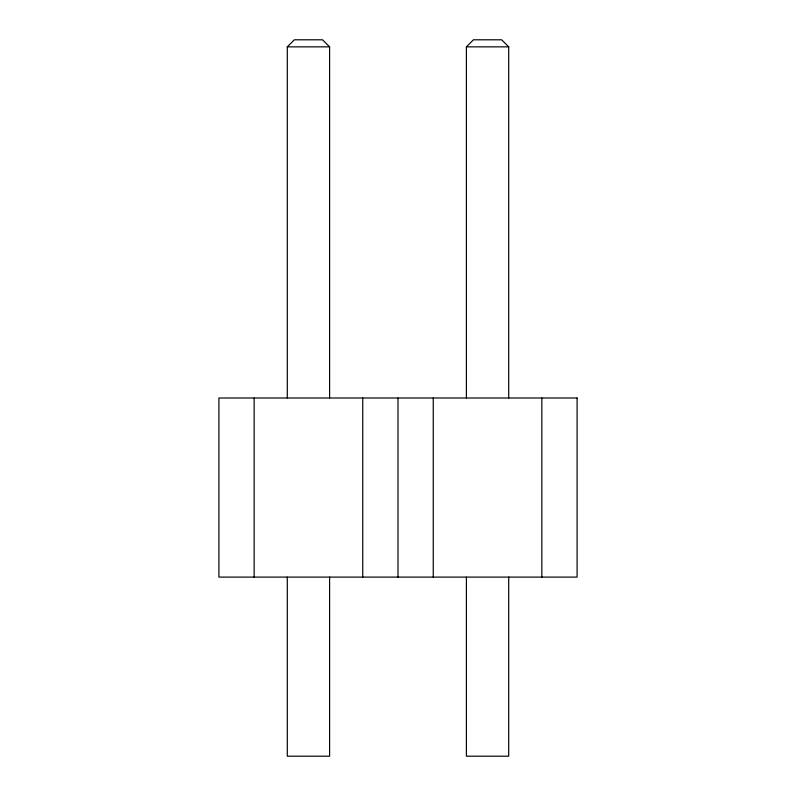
<?xml version="1.0" encoding="UTF-8"?>
<svg xmlns="http://www.w3.org/2000/svg" width="796" height="796" viewBox="0 0 796 796"><rect width="100%" height="100%" fill="white"/><g stroke="black" fill="none" stroke-linecap="round" stroke-linejoin="round"><path stroke-width="1.19" d="M287.296 398L287.296 46.855L294.351 39.8L322.549 39.8L329.604 46.855L329.604 398M466.396 398L466.396 46.855L473.451 39.8L501.649 39.8L508.704 46.855L508.704 398M287.296 46.855L329.604 46.855M466.396 46.855L508.704 46.855M541.847 398L541.847 577.1M508.704 577.1L508.704 756.2L466.396 756.2L466.396 577.1M433.253 398L433.253 577.1M398 398L398 577.1M362.747 398L362.747 577.1M329.604 577.1L329.604 756.2L287.296 756.2L287.296 577.1M254.153 398L254.153 577.1M577.1 398L218.9 398L218.9 577.1L577.1 577.1L577.1 398"/></g></svg>
